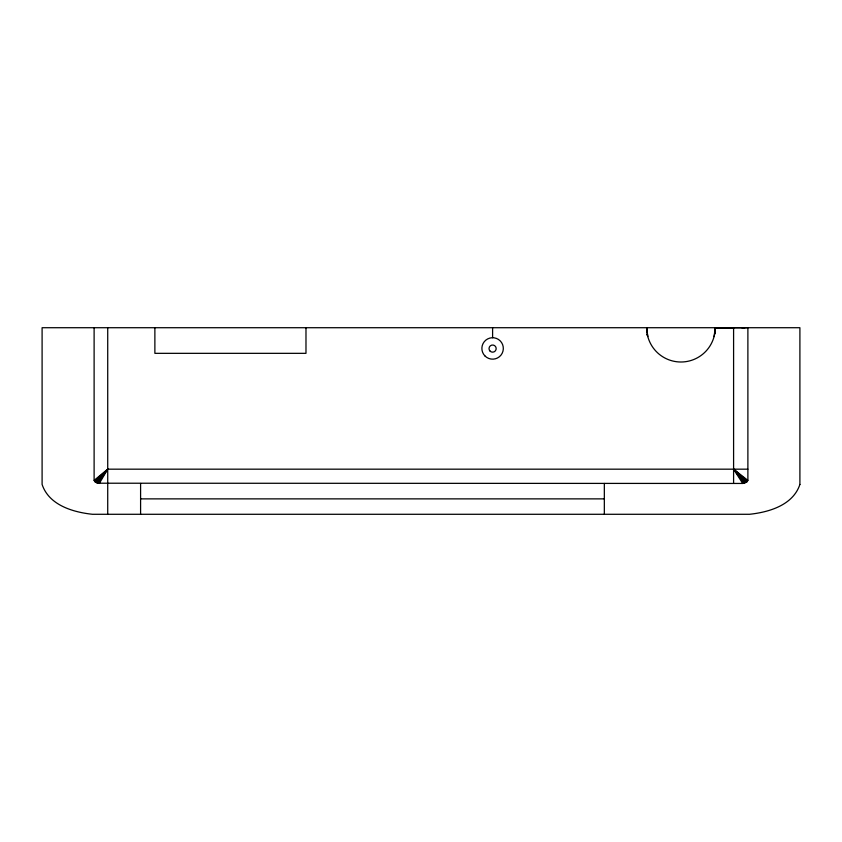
<?xml version="1.0" encoding="UTF-8"?>
<svg xmlns="http://www.w3.org/2000/svg" width="842" height="842" viewBox="0 0 842 842"><rect width="100%" height="100%" fill="white"/><g stroke="black" fill="none" stroke-linecap="round" stroke-linejoin="round"><path stroke-width="1.26" d="M714.069 336.589L715.237 327.78L747.317 327.717M94.115 327.717L94.115 480.382L95.314 482.087L97.788 483.213L742.697 483.455L746.686 482.087L747.885 480.382L747.885 327.717M99.303 483.455L107.723 469.173L747.885 469.173M97.788 483.213L107.723 469.173L94.115 480.382M96.42 482.75L107.723 469.173L94.525 481.287M95.314 482.087L107.723 469.173M646.645 334.863L647.593 334.863M140.593 498.874L604.335 498.874M646.645 331.295L646.645 327.717A34.29 34.29 0 0 0 680.946 362.007A34.29 34.29 0 0 0 715.237 327.717L733.592 327.78L733.592 483.455M741.907 327.78L744.896 327.78M747.885 480.382L733.592 469.173L742.697 483.455M747.475 481.287L733.592 469.173L744.212 483.213M746.686 482.087L733.592 469.173L745.58 482.75M646.645 327.717L647.814 336.589M715.237 327.717L715.237 333.685M604.335 483.455L604.335 514.283M492.602 327.717L492.602 337.716M305.983 327.717L305.983 353.335L154.875 353.335L154.875 327.717M140.593 483.455L140.593 514.283M107.723 327.717L107.723 514.283M799.9 484.445C793.048 505.137 769.093 512.199 749.538 514.283L92.462 514.283C72.907 512.199 48.952 505.137 42.1 484.445L42.1 327.717L799.9 327.717L799.9 484.445M485.024 356.019A10.714 10.714 0 0 0 502.958 351.209A10.714 10.714 0 0 0 489.833 338.084A10.714 10.714 0 0 0 485.024 356.019M490.076 351.114A3.568 3.568 0 0 0 496.054 349.514A3.568 3.568 0 0 0 491.675 345.136A3.568 3.568 0 0 0 490.076 351.114"/></g></svg>
